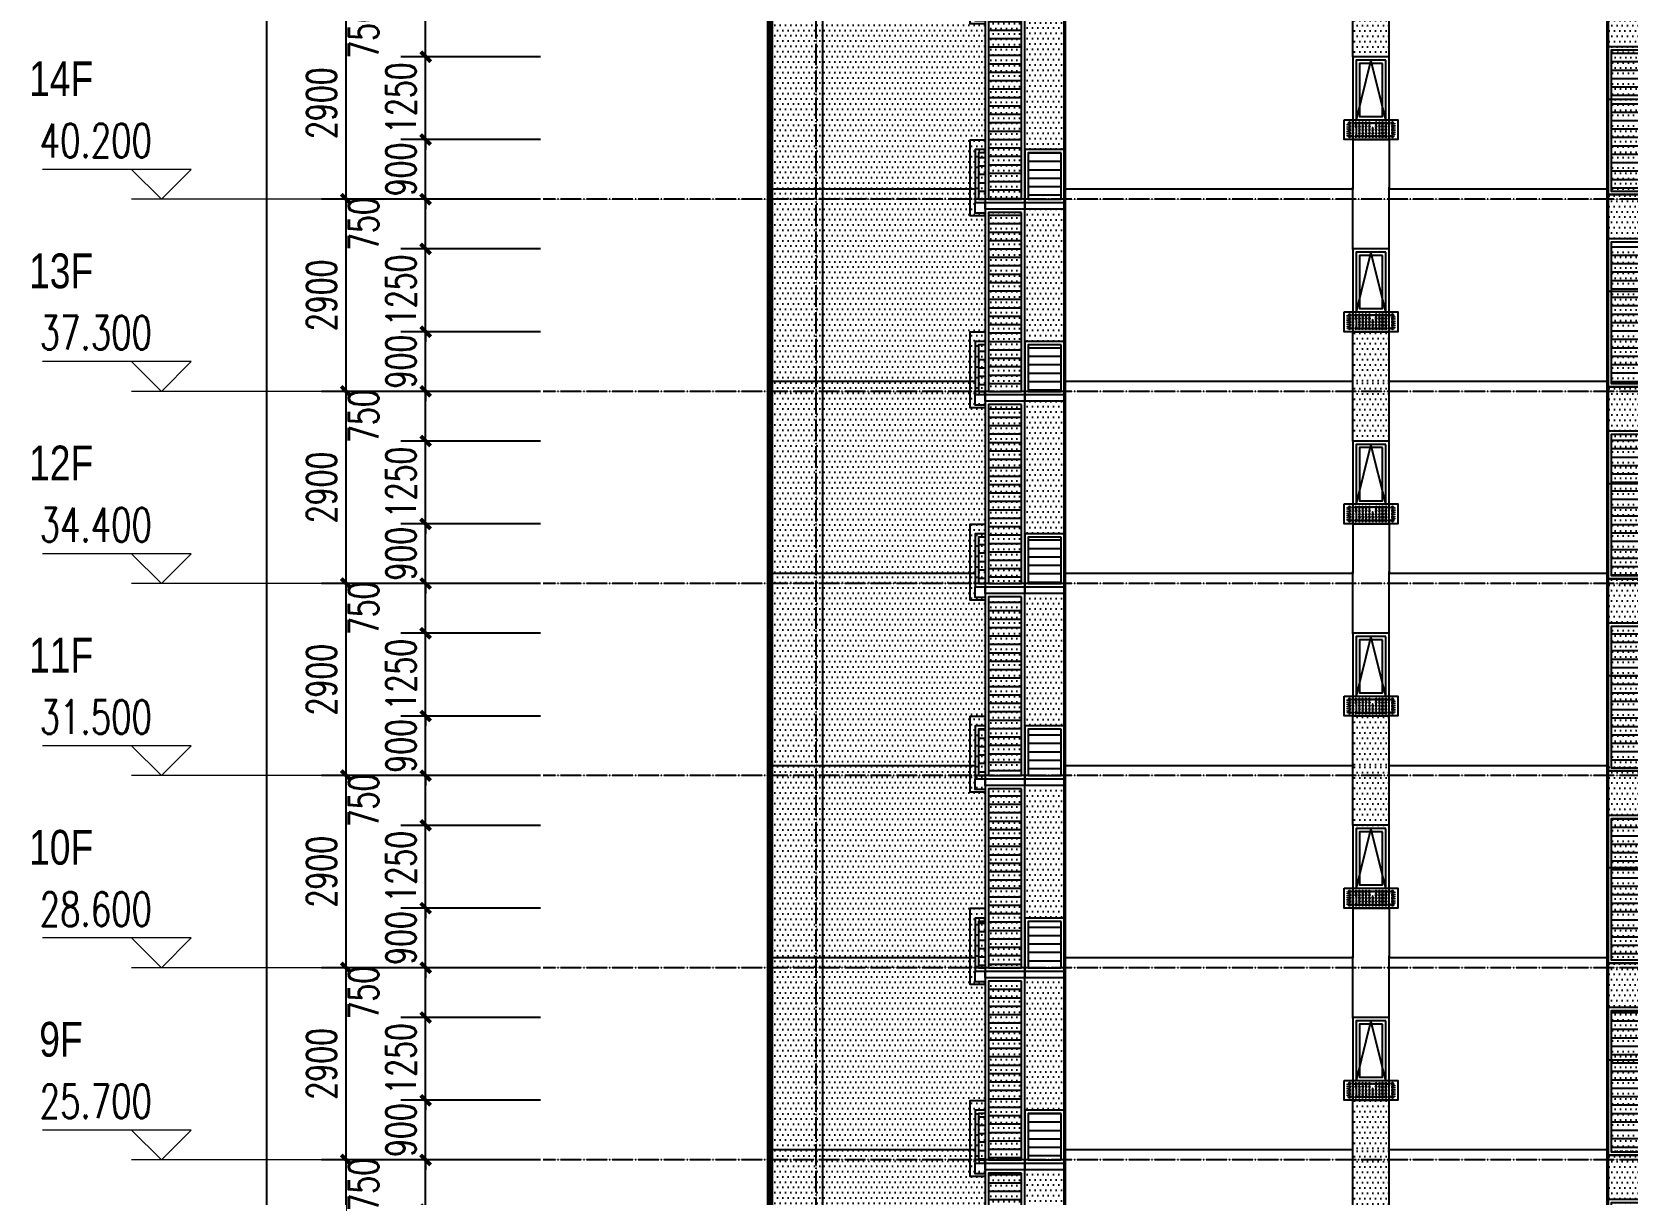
# Model space of a CAD drawing. Header units: millimetres. Extents: x 43 to 235305, y 0 to 139712.
# Drawn here: x 91758 to 115841, y 36375 to 53916 of the extents above; entities that cross this region are included whole.
import ezdxf
from ezdxf.xclip import XClip

# ---------------------------------------------------------------- set-up
doc = ezdxf.new("R2010")
doc.units = ezdxf.units.MM
doc.header["$XCLIPFRAME"] = 2
for name, pattern in [('CONTINOUS', [0]), ('DASH', [0.35, 0.25, -0.1]), ('DOTE', [2.42, 2, -0.2, 0.02, -0.2])]:
    doc.linetypes.add(name, pattern=pattern)
for name, color, linetype in [('A-AXIS', 1, 'DOTE'), ('A-AXIS-DIMS', 3, 'Continuous'), ('A-DRWD-DIMS', 144, 'Continuous'), ('A-ELEV-DRWD', 130, 'Continuous'), ('A-ELEV-LINE', 30, 'Continuous'), ('A-ELEV-LINE1', 33, 'Continuous'), ('A-ELEV-LINE2', 55, 'Continuous'), ('A-ELEV-OPEN', 253, 'Continuous'), ('A-ELEV-OUT2', 6, 'CONTINOUS'), ('A-ELEV-PATT', 55, 'Continuous'), ('A-ELEV-SHUT', 215, 'Continuous'), ('A-HATH1', 251, 'Continuous'), ('A-ROOM-NAME', 255, 'Continuous'), ('A-WALL', 2, 'Continuous'), ('AXIS', 3, 'Continuous'), ('PUB_TEXT', 7, 'Continuous'), ('Sun', 138, 'Continuous')]:
    doc.layers.add(name, color=color, linetype=linetype)
doc.styles.add('_TCH_DIM', font='SIMPLEX', dxfattribs={"bigfont": 'GBCBIG'})
doc.styles.add('_TCH_DIM_T3', font='SIMPLEX', dxfattribs={"width": 0.705882, "bigfont": 'GBCBIG'})
doc.styles.add('ZBHZ', font='zbxw.shx', dxfattribs={"width": 0.7, "bigfont": 'zbhz.shx'})
doc.dimstyles.new('_TCH_ARCH&&150', dxfattribs={"dimtxt": 446.25, "dimasz": 150, "dimexe": 375, "dimexo": 450, "dimgap": 150, "dimtad": 1, "dimdec": 0, "dimzin": 0, "dimdsep": 46, "dimtxsty": '_TCH_DIM_T3', "dimblk": 'ARCHTICK', "dimcen": 0.09, "dimclrt": 7, "dimazin": 2, "dimtfac": 1, "dimtdec": 0, "dimtix": 1, "dimtmove": 2, "dimatfit": 3, "dimfxl": 1, "dimtolj": 1, "dimtzin": 0, "dimarcsym": 0})

# ---------------------------------------------------------------- blocks, each defined once
blk = doc.blocks.new('A$C38F80F9D')
at = {"layer": 'A-ELEV-PATT'}
h = blk.add_hatch(dxfattribs=at)
h.set_pattern_fill('ANSI31', color=256, scale=80, angle=135, style=0)
h.set_pattern_definition([(180, (-95221.56, 77593.16), (-2e-14, -127), [])])
h.paths.add_polyline_path([(-250, 2400), (550, 2400), (550, 270), (-250, 270)])
at = {"layer": 'A-HATH1'}
h = blk.add_hatch(dxfattribs=at)
h.set_pattern_fill('DOTS', color=256, scale=50, style=0)
h.set_pattern_definition([(7e-15, (-250, 350), (39.6875, 79.375), [0, -79.375])])
h.paths.add_polyline_path([(-250, 2400), (550, 2400), (550, 270), (-250, 270)])
at = {"layer": 'A-ELEV-SHUT'}
for points in [[(-300, 2450), (600, 2450), (600, 220), (-300, 220)], [(-250, 2400), (550, 2400), (550, 270), (-250, 270)]]:
    blk.add_lwpolyline(points, close=True, dxfattribs=at)
blk = doc.blocks.new('A$C26D120F1')
blk.add_circle((0, 0), 12.5)
blk = doc.blocks.new('A$C6A1F32F0')
at = {"layer": 'Sun'}
blk.add_lwpolyline([(810, 250), (0, 250), (0, -50), (810, -50)], close=True, dxfattribs=at)
at = {"layer": 'Sun', "color": 8, "linetype": 'DASH', "ltscale": 0.2}
blk.add_lwpolyline([(760, 200), (50, 200), (50, 0), (760, 0)], close=True, dxfattribs=at)
at = {"layer": 'Sun'}
for centre in [(80, 175), (80, 125), (80, 75), (80, 25), (130, 175), (280, 175), (330, 175), (330, 125), (380, 125), (380, 75), (380, 25), (480, 175), (480, 75), (480, 25), (530, 175), (530, 125), (530, 75), (530, 25), (580, 125), (580, 75), (580, 25), (680, 75), (680, 25), (730, 175), (730, 125), (730, 75), (730, 25)]:
    blk.add_circle(centre, 5, dxfattribs=at)
for p in [(80, 200), (80, 150), (80, 100), (80, 50), (80, 0), (130, 200), (130, 0), (180, 200), (180, 150), (180, 100), (180, 50), (180, 0), (230, 200), (230, 150), (230, 100), (230, 50), (230, 0), (280, 200), (280, 150), (280, 100), (280, 50), (280, 0), (330, 200), (330, 150), (330, 100), (330, 50), (330, 0), (380, 100), (380, 50), (380, 0), (430, 200), (430, 150), (430, 100), (430, 50), (430, 0), (480, 200), (480, 150), (480, 100), (480, 50), (480, 0), (530, 200), (530, 150), (530, 100), (530, 50), (530, 0), (580, 200), (580, 150), (580, 100), (580, 50), (580, 0), (630, 200), (630, 150), (630, 0), (680, 200), (680, 150), (680, 100), (680, 50), (680, 0), (730, 200), (730, 150), (730, 100), (730, 50), (730, 0)]:
    blk.add_blockref('A$C26D120F1', p, dxfattribs=at)
blk = doc.blocks.new('A$C1D411380')
at = {"layer": 'A-ELEV-DRWD'}
for points in [[(50, 2100), (500, 2100), (500, 1200), (50, 1200)], [(100, 2050), (450, 2050), (450, 1250), (100, 1250)], [(50, 1150), (500, 1150), (500, 950), (50, 950)]]:
    blk.add_lwpolyline(points, close=True, dxfattribs=at)
at = {"layer": 'A-ELEV-LINE1'}
blk.add_lwpolyline([(550, 1200), (550, 1200), (550, 900), (0, 900), (0, 2150), (550, 2150), (550, 1150)], dxfattribs=at)
at = {"layer": 'A-ELEV-OPEN'}
blk.add_lwpolyline([(50, 1200), (275, 2100), (500, 1200)], dxfattribs=at)
at = {"layer": 'Sun'}
blk.add_blockref('A$C6A1F32F0', (-130, 950), dxfattribs=at)
blk = doc.blocks.new('A$C79B806BD')
at = {"layer": 'A-ELEV-LINE1'}
for p, q in [((50, 670), (950, 670)), ((50, 670), (50, 0)), ((50, 0), (950, 0))]:
    blk.add_line(p, q, dxfattribs=at)
blk = doc.blocks.new('A$C5196594A')
at = {"layer": 'A-ELEV-PATT'}
h = blk.add_hatch(dxfattribs=at)
h.set_pattern_fill('ANSI31', color=256, scale=80, angle=135, style=0)
h.set_pattern_definition([(180, (-94371.55, 79593.16), (-2e-14, -127), [])])
h.paths.add_polyline_path([(50, 2850), (550, 2850), (550, 150), (50, 150)])
at = {"layer": 'A-HATH1'}
h = blk.add_hatch(dxfattribs=at)
h.set_pattern_fill('DOTS', color=256, scale=50, style=0)
h.set_pattern_definition([(0, (50, 150), (39.6875, 79.375), [0, -79.375])])
h.paths.add_polyline_path([(50, 2850), (550, 2850), (550, 150), (50, 150)])
at = {"layer": 'A-ELEV-LINE'}
blk.add_lwpolyline([(0, 0), (600, 0), (600, 100), (0, 100)], close=True, dxfattribs=at)
at = {"layer": 'A-ELEV-SHUT'}
for points in [[(0, 2900), (600, 2900), (600, 100), (0, 100)], [(50, 2850), (550, 2850), (550, 150), (50, 150)]]:
    blk.add_lwpolyline(points, close=True, dxfattribs=at)
blk = doc.blocks.new('A$C25156A68')
at = {"layer": 'A-ELEV-PATT'}
h = blk.add_hatch(dxfattribs=at)
h.set_pattern_fill('ANSI31', color=256, scale=80, angle=135, style=0)
h.set_pattern_definition([(180, (-96021.55, 77543.16), (-2e-14, -127), [])])
h.paths.add_polyline_path([(50, 850), (550, 850), (550, 150), (50, 150)])
at = {"layer": 'A-ELEV-LINE'}
blk.add_lwpolyline([(0, 100), (0, -60), (600, -60), (600, 100)], close=True, dxfattribs=at)
at = {"layer": 'A-ELEV-SHUT'}
for points in [[(0, 900), (600, 900), (600, 100), (0, 100)], [(50, 850), (550, 850), (550, 150), (50, 150)]]:
    blk.add_lwpolyline(points, close=True, dxfattribs=at)
blk = doc.blocks.new('A$C503F3A81')
at = {"layer": 'A-ELEV-PATT'}
h = blk.add_hatch(dxfattribs=at)
h.set_pattern_fill('ANSI31', color=256, scale=80, angle=135, style=0)
h.set_pattern_definition([(180, (-85371.56, 80893.16), (-2e-14, -127), [])])
h.paths.add_polyline_path([(10700, 4200), (11200, 4200), (11200, 3500), (10700, 3500)])
h = blk.add_hatch(dxfattribs=at)
h.set_pattern_fill('ANSI31', color=256, scale=80, angle=135, style=0)
h.set_pattern_definition([(180, (-85371.56, 77993.16), (-2e-14, -127), [])])
h.paths.add_polyline_path([(10700, 1300), (11200, 1300), (11200, 600), (10700, 600)])
at = {"layer": 'A-HATH1'}
h = blk.add_hatch(dxfattribs=at)
h.set_pattern_fill('DOTS', color=256, scale=50, style=0)
h.set_pattern_definition([(7e-15, (-0.0005, 3650), (39.6875, 79.375), [0, -79.375])])
h.paths.add_polyline_path([(1550, 5800), (1550, 6520), (1520, 6520), (1520, 6550), (0, 6550), (0, 6520), (0, 5800), (0, 3650), (1550, 3650)])
h = blk.add_hatch(dxfattribs=at)
h.set_pattern_fill('DOTS', color=256, scale=50, style=0)
h.set_pattern_definition([(7e-15, (1550, 5800), (39.6875, 79.375), [0, -79.375])])
h.paths.add_polyline_path([(2450, 6520), (1550, 6520), (1550, 5800), (2450, 5800)])
h = blk.add_hatch(dxfattribs=at)
h.set_pattern_fill('DOTS', color=256, scale=50, style=0)
h.set_pattern_definition([(7e-15, (11850, 600), (39.6875, 79.375), [0, -79.375])])
h.paths.add_polyline_path([(14300, 6400), (12000, 6400), (12000, 6250), (11850, 6250), (11850, 3450), (12000, 3450), (12000, 3350), (11850, 3350), (11850, 1350), (11850, 600), (12000, 600), (14300, 600)])
h = blk.add_hatch(dxfattribs=at)
h.set_pattern_fill('DOTS', color=256, scale=50, style=0)
h.set_pattern_definition([(7e-15, (14300, 600), (39.6875, 79.375), [0, -79.375])])
h.paths.add_polyline_path([(15100, 6400), (14300, 6400), (14300, 600), (15100, 600)])
h = blk.add_hatch(dxfattribs=at)
h.set_pattern_fill('DOTS', color=256, scale=50, style=0)
h.set_pattern_definition([(7e-15, (10650, 4250), (39.6875, 79.375), [0, -79.375])])
h.paths.add_polyline_path([(11250, 6250), (10650, 6250), (10650, 4250), (11250, 4250)])
h = blk.add_hatch(dxfattribs=at)
h.set_pattern_fill('DOTS', color=256, scale=50, style=0)
h.set_pattern_definition([(7e-15, (5750, 3650), (39.6875, 79.375), [0, -79.375])])
h.paths.add_polyline_path([(6300, 4400), (5750, 4400), (5750, 3650), (6300, 3650)])
h = blk.add_hatch(dxfattribs=at)
h.set_pattern_fill('DOTS', color=256, scale=50, style=0)
h.set_pattern_definition([(7e-15, (-0.0004, 750), (39.6875, 79.375), [0, -79.375])])
h.paths.add_polyline_path([(1550, 2900), (2450, 2900), (2450, 3650), (0, 3650), (0, 3620), (0, 2900), (0, 750), (1550, 750)])
h = blk.add_hatch(dxfattribs=at)
h.set_pattern_fill('DOTS', color=256, scale=50, style=0)
h.set_pattern_definition([(7e-15, (5750, 750), (39.6875, 79.375), [0, -79.375])])
h.paths.add_polyline_path([(6300, 3650), (5750, 3650), (5750, 2750), (6300, 2750)])
h = blk.add_hatch(dxfattribs=at)
h.set_pattern_fill('DOTS', color=256, scale=50, style=0)
h.set_pattern_definition([(7e-15, (10650, 1350), (39.6875, 79.375), [0, -79.375])])
h.paths.add_polyline_path([(11250, 3350), (10650, 3350), (10650, 1350), (11250, 1350)])
at = {"layer": 'A-ELEV-LINE'}
for points in [[(10650, 3450), (10650, 3350), (11250, 3350), (11250, 3450)], [(10650, 550), (10650, 450), (11250, 450), (11250, 550)]]:
    blk.add_lwpolyline(points, close=True, dxfattribs=at)
at = {"layer": 'A-ELEV-LINE1'}
for p, q in [((2450, 600), (2450, 6550)), ((10650, 600), (10650, 6400)), ((11250, 600), (11250, 6400)), ((14300, 600), (14300, 6400)), ((15100, 600), (15100, 6400))]:
    blk.add_line(p, q, dxfattribs=at)
at = {"layer": 'A-ELEV-LINE2'}
for p, q in [((5750, 5650), (5750, 6580)), ((6300, 5640), (6300, 6580)), ((5750, 2750), (5750, 4400)), ((6300, 2750), (6300, 4400)), ((0, 3650), (1550, 3650)), ((2450, 3650), (5750, 3650)), ((6300, 3650), (10650, 3650)), ((12000, 3650), (15100, 3650)), ((5750, 1500), (5750, 750)), ((6300, 1500), (6300, 750)), ((0, 750), (1550, 750)), ((2450, 750), (5750, 750)), ((6300, 750), (10650, 750)), ((12000, 750), (15100, 750))]:
    blk.add_line(p, q, dxfattribs=at)
at = {"layer": 'A-ELEV-SHUT'}
for points in [[(10650, 4250), (11250, 4250), (11250, 3450), (10650, 3450)], [(10700, 4200), (11200, 4200), (11200, 3500), (10700, 3500)], [(10650, 1350), (11250, 1350), (11250, 550), (10650, 550)], [(10700, 1300), (11200, 1300), (11200, 600), (10700, 600)]]:
    blk.add_lwpolyline(points, close=True, dxfattribs=at)
ref = blk.add_blockref('A$C25156A68', (11400, 3350))
XClip(ref).set_block_clipping_path([(449.9996244429, -101.2325719561), (676.9703550064, 1047.1839942954)])
ref = blk.add_blockref('A$C79B806BD', (1500, 2900))
XClip(ref).set_block_clipping_path([(-256.0595435794, -0.0003583494), (950.0015086988, 2111.0845140356)])
blk.add_blockref('A$C1D411380', (5750, 600))
ref = blk.add_blockref('A$C25156A68', (11400, 450))
XClip(ref).set_block_clipping_path([(449.9996244429, -101.2325719561), (676.9703550064, 1047.1839942954)])
ref = blk.add_blockref('A$C79B806BD', (1500, 0))
XClip(ref).set_block_clipping_path([(-256.0595435794, -0.0003583494), (950.0015086988, 2111.0845140356)])
at = {"layer": 'A-ELEV-LINE1'}
for p in [(11250, 3350), (11250, 450)]:
    blk.add_blockref('A$C5196594A', p, dxfattribs=at)
at = {"layer": 'A-ELEV-LINE2'}
blk.add_blockref('A$C1D411380', (5750, 3500), dxfattribs=at)
at = {"layer": 'A-WALL'}
for p in [(1850, 3350), (1850, 450)]:
    blk.add_blockref('A$C38F80F9D', p, dxfattribs=at)
blk = doc.blocks.new('_ArchTick')
at = {"color": 0, "linetype": 'ByBlock', "const_width": 0.4}
blk.add_lwpolyline([(-0.5, -0.5), (0.5, 0.5)], dxfattribs=at)
blk = doc.blocks.new('*D4107')
at = {"layer": 'A-AXIS-DIMS', "color": 0, "lineweight": -2, "transparency": 16777216}
for p, q in [((99026, 36891), (96128, 36891)), ((96503, 33991), (96503, 36891)), ((99026, 33991), (96128, 33991))]:
    blk.add_line(p, q, dxfattribs=at)
at = {"layer": 'Defpoints', "color": 0, "transparency": 16777216}
for p in [(96503, 36891), (99476, 36891), (99476, 33991)]:
    blk.add_point(p, dxfattribs=at)
at = {"layer": 'A-AXIS-DIMS', "color": 0, "lineweight": -2, "transparency": 16777216, "xscale": 150, "yscale": 150, "zscale": 150}
for p, rotation in [((96503, 36891), 90), ((96503, 33991), 270)]:
    blk.add_blockref('_ArchTick', p, dxfattribs=dict(at, rotation=rotation))
at = {"layer": 'A-AXIS-DIMS', "color": 7, "transparency": 16777216, "insert": (96130, 35441), "char_height": 446.2, "attachment_point": 5, "rotation": 90, "style": '_TCH_DIM_T3'}
blk.add_mtext('\\A1;2900', dxfattribs=at)
blk = doc.blocks.new('*D4108')
at = {"layer": 'A-AXIS-DIMS', "color": 0, "lineweight": -2, "transparency": 16777216}
for p, q in [((99026, 39791), (96128, 39791)), ((96503, 36891), (96503, 39791)), ((99026, 36891), (96128, 36891))]:
    blk.add_line(p, q, dxfattribs=at)
at = {"layer": 'Defpoints', "color": 0, "transparency": 16777216}
for p in [(96503, 39791), (99476, 39791), (99476, 36891)]:
    blk.add_point(p, dxfattribs=at)
at = {"layer": 'A-AXIS-DIMS', "color": 0, "lineweight": -2, "transparency": 16777216, "xscale": 150, "yscale": 150, "zscale": 150}
for p, rotation in [((96503, 39791), 90), ((96503, 36891), 270)]:
    blk.add_blockref('_ArchTick', p, dxfattribs=dict(at, rotation=rotation))
at = {"layer": 'A-AXIS-DIMS', "color": 7, "transparency": 16777216, "insert": (96130, 38341), "char_height": 446.2, "attachment_point": 5, "rotation": 90, "style": '_TCH_DIM_T3'}
blk.add_mtext('\\A1;2900', dxfattribs=at)
blk = doc.blocks.new('*D4109')
at = {"layer": 'A-AXIS-DIMS', "color": 0, "lineweight": -2, "transparency": 16777216}
for p, q in [((99026, 42691), (96128, 42691)), ((96503, 39791), (96503, 42691)), ((99026, 39791), (96128, 39791))]:
    blk.add_line(p, q, dxfattribs=at)
at = {"layer": 'Defpoints', "color": 0, "transparency": 16777216}
for p in [(96503, 42691), (99476, 42691), (99476, 39791)]:
    blk.add_point(p, dxfattribs=at)
at = {"layer": 'A-AXIS-DIMS', "color": 0, "lineweight": -2, "transparency": 16777216, "xscale": 150, "yscale": 150, "zscale": 150}
for p, rotation in [((96503, 42691), 90), ((96503, 39791), 270)]:
    blk.add_blockref('_ArchTick', p, dxfattribs=dict(at, rotation=rotation))
at = {"layer": 'A-AXIS-DIMS', "color": 7, "transparency": 16777216, "insert": (96130, 41241), "char_height": 446.2, "attachment_point": 5, "rotation": 90, "style": '_TCH_DIM_T3'}
blk.add_mtext('\\A1;2900', dxfattribs=at)
blk = doc.blocks.new('*D4110')
at = {"layer": 'A-AXIS-DIMS', "color": 0, "lineweight": -2, "transparency": 16777216}
for p, q in [((99026, 45591), (96128, 45591)), ((96503, 42691), (96503, 45591)), ((99026, 42691), (96128, 42691))]:
    blk.add_line(p, q, dxfattribs=at)
at = {"layer": 'Defpoints', "color": 0, "transparency": 16777216}
for p in [(96503, 45591), (99476, 45591), (99476, 42691)]:
    blk.add_point(p, dxfattribs=at)
at = {"layer": 'A-AXIS-DIMS', "color": 0, "lineweight": -2, "transparency": 16777216, "xscale": 150, "yscale": 150, "zscale": 150}
for p, rotation in [((96503, 45591), 90), ((96503, 42691), 270)]:
    blk.add_blockref('_ArchTick', p, dxfattribs=dict(at, rotation=rotation))
at = {"layer": 'A-AXIS-DIMS', "color": 7, "transparency": 16777216, "insert": (96130, 44141), "char_height": 446.2, "attachment_point": 5, "rotation": 90, "style": '_TCH_DIM_T3'}
blk.add_mtext('\\A1;2900', dxfattribs=at)
blk = doc.blocks.new('*D4111')
at = {"layer": 'A-AXIS-DIMS', "color": 0, "lineweight": -2, "transparency": 16777216}
for p, q in [((99026, 48491), (96128, 48491)), ((96503, 45591), (96503, 48491)), ((99026, 45591), (96128, 45591))]:
    blk.add_line(p, q, dxfattribs=at)
at = {"layer": 'Defpoints', "color": 0, "transparency": 16777216}
for p in [(96503, 48491), (99476, 48491), (99476, 45591)]:
    blk.add_point(p, dxfattribs=at)
at = {"layer": 'A-AXIS-DIMS', "color": 0, "lineweight": -2, "transparency": 16777216, "xscale": 150, "yscale": 150, "zscale": 150}
for p, rotation in [((96503, 48491), 90), ((96503, 45591), 270)]:
    blk.add_blockref('_ArchTick', p, dxfattribs=dict(at, rotation=rotation))
at = {"layer": 'A-AXIS-DIMS', "color": 7, "transparency": 16777216, "insert": (96130, 47041), "char_height": 446.2, "attachment_point": 5, "rotation": 90, "style": '_TCH_DIM_T3'}
blk.add_mtext('\\A1;2900', dxfattribs=at)
blk = doc.blocks.new('*D4112')
at = {"layer": 'A-AXIS-DIMS', "color": 0, "lineweight": -2, "transparency": 16777216}
for p, q in [((99026, 51391), (96128, 51391)), ((96503, 48491), (96503, 51391)), ((99026, 48491), (96128, 48491))]:
    blk.add_line(p, q, dxfattribs=at)
at = {"layer": 'Defpoints', "color": 0, "transparency": 16777216}
for p in [(96503, 51391), (99476, 51391), (99476, 48491)]:
    blk.add_point(p, dxfattribs=at)
at = {"layer": 'A-AXIS-DIMS', "color": 0, "lineweight": -2, "transparency": 16777216, "xscale": 150, "yscale": 150, "zscale": 150}
for p, rotation in [((96503, 51391), 90), ((96503, 48491), 270)]:
    blk.add_blockref('_ArchTick', p, dxfattribs=dict(at, rotation=rotation))
at = {"layer": 'A-AXIS-DIMS', "color": 7, "transparency": 16777216, "insert": (96130, 49941), "char_height": 446.2, "attachment_point": 5, "rotation": 90, "style": '_TCH_DIM_T3'}
blk.add_mtext('\\A1;2900', dxfattribs=at)
blk = doc.blocks.new('*D4113')
at = {"layer": 'A-AXIS-DIMS', "color": 0, "lineweight": -2, "transparency": 16777216}
for p, q in [((99026, 54291), (96128, 54291)), ((96503, 51391), (96503, 54291)), ((99026, 51391), (96128, 51391))]:
    blk.add_line(p, q, dxfattribs=at)
at = {"layer": 'Defpoints', "color": 0, "transparency": 16777216}
for p in [(96503, 54291), (99476, 54291), (99476, 51391)]:
    blk.add_point(p, dxfattribs=at)
at = {"layer": 'A-AXIS-DIMS', "color": 0, "lineweight": -2, "transparency": 16777216, "xscale": 150, "yscale": 150, "zscale": 150}
for p, rotation in [((96503, 54291), 90), ((96503, 51391), 270)]:
    blk.add_blockref('_ArchTick', p, dxfattribs=dict(at, rotation=rotation))
at = {"layer": 'A-AXIS-DIMS', "color": 7, "transparency": 16777216, "insert": (96130, 52841), "char_height": 446.2, "attachment_point": 5, "rotation": 90, "style": '_TCH_DIM_T3'}
blk.add_mtext('\\A1;2900', dxfattribs=at)
blk = doc.blocks.new('*D3914')
at = {"layer": 'A-AXIS-DIMS', "color": 0, "lineweight": -2, "transparency": 16777216}
for p, q in [((97826, 112291), (94928, 112291)), ((95303, 11041), (95303, 112291)), ((97826, 11041), (94928, 11041))]:
    blk.add_line(p, q, dxfattribs=at)
at = {"layer": 'Defpoints', "color": 0, "transparency": 16777216}
for p in [(95303, 112291), (98276, 112291), (98276, 11041)]:
    blk.add_point(p, dxfattribs=at)
at = {"layer": 'A-AXIS-DIMS', "color": 0, "lineweight": -2, "transparency": 16777216, "xscale": 150, "yscale": 150, "zscale": 150}
for p, rotation in [((95303, 112291), 90), ((95303, 11041), 270)]:
    blk.add_blockref('_ArchTick', p, dxfattribs=dict(at, rotation=rotation))
at = {"layer": 'A-AXIS-DIMS', "color": 7, "transparency": 16777216, "insert": (94930, 61666), "char_height": 446.2, "attachment_point": 5, "rotation": 90, "style": '_TCH_DIM_T3'}
blk.add_mtext('\\A1;101250', dxfattribs=at)
blk = doc.blocks.new('*D3742')
at = {"layer": 'A-DRWD-DIMS', "color": 0, "lineweight": -2, "transparency": 16777216}
for p, q in [((99439, 36891), (97328, 36891)), ((97703, 36141), (97703, 36891)), ((99439, 36141), (97328, 36141))]:
    blk.add_line(p, q, dxfattribs=at)
at = {"layer": 'Defpoints', "color": 0, "transparency": 16777216}
for p in [(97703, 36891), (99889, 36891), (99889, 36141)]:
    blk.add_point(p, dxfattribs=at)
at = {"layer": 'A-DRWD-DIMS', "color": 0, "lineweight": -2, "transparency": 16777216, "xscale": 150, "yscale": 150, "zscale": 150}
for p, rotation in [((97703, 36891), 90), ((97703, 36141), 270)]:
    blk.add_blockref('_ArchTick', p, dxfattribs=dict(at, rotation=rotation))
at = {"layer": 'A-DRWD-DIMS', "color": 7, "transparency": 16777216, "insert": (96766, 36516), "char_height": 446.2, "attachment_point": 5, "rotation": 90, "style": '_TCH_DIM_T3'}
blk.add_mtext('\\A1;750', dxfattribs=at)
blk = doc.blocks.new('*D3743')
at = {"layer": 'A-DRWD-DIMS', "color": 0, "lineweight": -2, "transparency": 16777216}
for p, q in [((97703, 37791), (97703, 37941)), ((99439, 37791), (97328, 37791)), ((97703, 36891), (97703, 37791)), ((99439, 36891), (97328, 36891)), ((97703, 36891), (97703, 36741))]:
    blk.add_line(p, q, dxfattribs=at)
at = {"layer": 'Defpoints', "color": 0, "transparency": 16777216}
for p in [(97703, 37791), (99889, 37791), (99889, 36891)]:
    blk.add_point(p, dxfattribs=at)
at = {"layer": 'A-DRWD-DIMS', "color": 0, "lineweight": -2, "transparency": 16777216, "xscale": 150, "yscale": 150, "zscale": 150}
for p, rotation in [((97703, 37791), 270), ((97703, 36891), 90)]:
    blk.add_blockref('_ArchTick', p, dxfattribs=dict(at, rotation=rotation))
at = {"layer": 'A-DRWD-DIMS', "color": 7, "transparency": 16777216, "insert": (97330, 37341), "char_height": 446.2, "attachment_point": 5, "rotation": 90, "style": '_TCH_DIM_T3'}
blk.add_mtext('\\A1;900', dxfattribs=at)
blk = doc.blocks.new('*D3744')
at = {"layer": 'A-DRWD-DIMS', "color": 0, "lineweight": -2, "transparency": 16777216}
for p, q in [((99439, 39041), (97328, 39041)), ((97703, 39041), (97703, 39191)), ((97703, 37791), (97703, 39041)), ((99439, 37791), (97328, 37791)), ((97703, 37791), (97703, 37641))]:
    blk.add_line(p, q, dxfattribs=at)
at = {"layer": 'Defpoints', "color": 0, "transparency": 16777216}
for p in [(97703, 39041), (99889, 39041), (99889, 37791)]:
    blk.add_point(p, dxfattribs=at)
at = {"layer": 'A-DRWD-DIMS', "color": 0, "lineweight": -2, "transparency": 16777216, "xscale": 150, "yscale": 150, "zscale": 150}
for p, rotation in [((97703, 39041), 270), ((97703, 37791), 90)]:
    blk.add_blockref('_ArchTick', p, dxfattribs=dict(at, rotation=rotation))
at = {"layer": 'A-DRWD-DIMS', "color": 7, "transparency": 16777216, "insert": (97330, 38416), "char_height": 446.2, "attachment_point": 5, "rotation": 90, "style": '_TCH_DIM_T3'}
blk.add_mtext('\\A1;1250', dxfattribs=at)
blk = doc.blocks.new('*D3745')
at = {"layer": 'A-DRWD-DIMS', "color": 0, "lineweight": -2, "transparency": 16777216}
for p, q in [((99439, 39791), (97328, 39791)), ((97703, 39041), (97703, 39791)), ((99439, 39041), (97328, 39041))]:
    blk.add_line(p, q, dxfattribs=at)
at = {"layer": 'Defpoints', "color": 0, "transparency": 16777216}
for p in [(97703, 39791), (99889, 39791), (99889, 39041)]:
    blk.add_point(p, dxfattribs=at)
at = {"layer": 'A-DRWD-DIMS', "color": 0, "lineweight": -2, "transparency": 16777216, "xscale": 150, "yscale": 150, "zscale": 150}
for p, rotation in [((97703, 39791), 90), ((97703, 39041), 270)]:
    blk.add_blockref('_ArchTick', p, dxfattribs=dict(at, rotation=rotation))
at = {"layer": 'A-DRWD-DIMS', "color": 7, "transparency": 16777216, "insert": (96766, 39416), "char_height": 446.2, "attachment_point": 5, "rotation": 90, "style": '_TCH_DIM_T3'}
blk.add_mtext('\\A1;750', dxfattribs=at)
blk = doc.blocks.new('*D3746')
at = {"layer": 'A-DRWD-DIMS', "color": 0, "lineweight": -2, "transparency": 16777216}
for p, q in [((97703, 40691), (97703, 40841)), ((99439, 40691), (97328, 40691)), ((97703, 39791), (97703, 40691)), ((99439, 39791), (97328, 39791)), ((97703, 39791), (97703, 39641))]:
    blk.add_line(p, q, dxfattribs=at)
at = {"layer": 'Defpoints', "color": 0, "transparency": 16777216}
for p in [(97703, 40691), (99889, 40691), (99889, 39791)]:
    blk.add_point(p, dxfattribs=at)
at = {"layer": 'A-DRWD-DIMS', "color": 0, "lineweight": -2, "transparency": 16777216, "xscale": 150, "yscale": 150, "zscale": 150}
for p, rotation in [((97703, 40691), 270), ((97703, 39791), 90)]:
    blk.add_blockref('_ArchTick', p, dxfattribs=dict(at, rotation=rotation))
at = {"layer": 'A-DRWD-DIMS', "color": 7, "transparency": 16777216, "insert": (97330, 40241), "char_height": 446.2, "attachment_point": 5, "rotation": 90, "style": '_TCH_DIM_T3'}
blk.add_mtext('\\A1;900', dxfattribs=at)
blk = doc.blocks.new('*D3747')
at = {"layer": 'A-DRWD-DIMS', "color": 0, "lineweight": -2, "transparency": 16777216}
for p, q in [((99439, 41941), (97328, 41941)), ((97703, 41941), (97703, 42091)), ((97703, 40691), (97703, 41941)), ((99439, 40691), (97328, 40691)), ((97703, 40691), (97703, 40541))]:
    blk.add_line(p, q, dxfattribs=at)
at = {"layer": 'Defpoints', "color": 0, "transparency": 16777216}
for p in [(97703, 41941), (99889, 41941), (99889, 40691)]:
    blk.add_point(p, dxfattribs=at)
at = {"layer": 'A-DRWD-DIMS', "color": 0, "lineweight": -2, "transparency": 16777216, "xscale": 150, "yscale": 150, "zscale": 150}
for p, rotation in [((97703, 41941), 270), ((97703, 40691), 90)]:
    blk.add_blockref('_ArchTick', p, dxfattribs=dict(at, rotation=rotation))
at = {"layer": 'A-DRWD-DIMS', "color": 7, "transparency": 16777216, "insert": (97330, 41316), "char_height": 446.2, "attachment_point": 5, "rotation": 90, "style": '_TCH_DIM_T3'}
blk.add_mtext('\\A1;1250', dxfattribs=at)
blk = doc.blocks.new('*D3748')
at = {"layer": 'A-DRWD-DIMS', "color": 0, "lineweight": -2, "transparency": 16777216}
for p, q in [((99439, 42691), (97328, 42691)), ((97703, 41941), (97703, 42691)), ((99439, 41941), (97328, 41941))]:
    blk.add_line(p, q, dxfattribs=at)
at = {"layer": 'Defpoints', "color": 0, "transparency": 16777216}
for p in [(97703, 42691), (99889, 42691), (99889, 41941)]:
    blk.add_point(p, dxfattribs=at)
at = {"layer": 'A-DRWD-DIMS', "color": 0, "lineweight": -2, "transparency": 16777216, "xscale": 150, "yscale": 150, "zscale": 150}
for p, rotation in [((97703, 42691), 90), ((97703, 41941), 270)]:
    blk.add_blockref('_ArchTick', p, dxfattribs=dict(at, rotation=rotation))
at = {"layer": 'A-DRWD-DIMS', "color": 7, "transparency": 16777216, "insert": (96766, 42316), "char_height": 446.2, "attachment_point": 5, "rotation": 90, "style": '_TCH_DIM_T3'}
blk.add_mtext('\\A1;750', dxfattribs=at)
blk = doc.blocks.new('*D3749')
at = {"layer": 'A-DRWD-DIMS', "color": 0, "lineweight": -2, "transparency": 16777216}
for p, q in [((99439, 43591), (97328, 43591)), ((97703, 43591), (97703, 43741)), ((97703, 42691), (97703, 43591)), ((99439, 42691), (97328, 42691)), ((97703, 42691), (97703, 42541))]:
    blk.add_line(p, q, dxfattribs=at)
at = {"layer": 'Defpoints', "color": 0, "transparency": 16777216}
for p in [(97703, 43591), (99889, 43591), (99889, 42691)]:
    blk.add_point(p, dxfattribs=at)
at = {"layer": 'A-DRWD-DIMS', "color": 0, "lineweight": -2, "transparency": 16777216, "xscale": 150, "yscale": 150, "zscale": 150}
for p, rotation in [((97703, 43591), 270), ((97703, 42691), 90)]:
    blk.add_blockref('_ArchTick', p, dxfattribs=dict(at, rotation=rotation))
at = {"layer": 'A-DRWD-DIMS', "color": 7, "transparency": 16777216, "insert": (97330, 43141), "char_height": 446.2, "attachment_point": 5, "rotation": 90, "style": '_TCH_DIM_T3'}
blk.add_mtext('\\A1;900', dxfattribs=at)
blk = doc.blocks.new('*D3750')
at = {"layer": 'A-DRWD-DIMS', "color": 0, "lineweight": -2, "transparency": 16777216}
for p, q in [((99439, 44841), (97328, 44841)), ((97703, 44841), (97703, 44991)), ((97703, 43591), (97703, 44841)), ((99439, 43591), (97328, 43591)), ((97703, 43591), (97703, 43441))]:
    blk.add_line(p, q, dxfattribs=at)
at = {"layer": 'Defpoints', "color": 0, "transparency": 16777216}
for p in [(97703, 44841), (99889, 44841), (99889, 43591)]:
    blk.add_point(p, dxfattribs=at)
at = {"layer": 'A-DRWD-DIMS', "color": 0, "lineweight": -2, "transparency": 16777216, "xscale": 150, "yscale": 150, "zscale": 150}
for p, rotation in [((97703, 44841), 270), ((97703, 43591), 90)]:
    blk.add_blockref('_ArchTick', p, dxfattribs=dict(at, rotation=rotation))
at = {"layer": 'A-DRWD-DIMS', "color": 7, "transparency": 16777216, "insert": (97330, 44216), "char_height": 446.2, "attachment_point": 5, "rotation": 90, "style": '_TCH_DIM_T3'}
blk.add_mtext('\\A1;1250', dxfattribs=at)
blk = doc.blocks.new('*D3751')
at = {"layer": 'A-DRWD-DIMS', "color": 0, "lineweight": -2, "transparency": 16777216}
for p, q in [((99439, 45591), (97328, 45591)), ((97703, 44841), (97703, 45591)), ((99439, 44841), (97328, 44841))]:
    blk.add_line(p, q, dxfattribs=at)
at = {"layer": 'Defpoints', "color": 0, "transparency": 16777216}
for p in [(97703, 45591), (99889, 45591), (99889, 44841)]:
    blk.add_point(p, dxfattribs=at)
at = {"layer": 'A-DRWD-DIMS', "color": 0, "lineweight": -2, "transparency": 16777216, "xscale": 150, "yscale": 150, "zscale": 150}
for p, rotation in [((97703, 45591), 90), ((97703, 44841), 270)]:
    blk.add_blockref('_ArchTick', p, dxfattribs=dict(at, rotation=rotation))
at = {"layer": 'A-DRWD-DIMS', "color": 7, "transparency": 16777216, "insert": (96766, 45216), "char_height": 446.2, "attachment_point": 5, "rotation": 90, "style": '_TCH_DIM_T3'}
blk.add_mtext('\\A1;750', dxfattribs=at)
blk = doc.blocks.new('*D3752')
at = {"layer": 'A-DRWD-DIMS', "color": 0, "lineweight": -2, "transparency": 16777216}
for p, q in [((99439, 46491), (97328, 46491)), ((97703, 46491), (97703, 46641)), ((97703, 45591), (97703, 46491)), ((99439, 45591), (97328, 45591)), ((97703, 45591), (97703, 45441))]:
    blk.add_line(p, q, dxfattribs=at)
at = {"layer": 'Defpoints', "color": 0, "transparency": 16777216}
for p in [(97703, 46491), (99889, 46491), (99889, 45591)]:
    blk.add_point(p, dxfattribs=at)
at = {"layer": 'A-DRWD-DIMS', "color": 0, "lineweight": -2, "transparency": 16777216, "xscale": 150, "yscale": 150, "zscale": 150}
for p, rotation in [((97703, 46491), 270), ((97703, 45591), 90)]:
    blk.add_blockref('_ArchTick', p, dxfattribs=dict(at, rotation=rotation))
at = {"layer": 'A-DRWD-DIMS', "color": 7, "transparency": 16777216, "insert": (97330, 46041), "char_height": 446.2, "attachment_point": 5, "rotation": 90, "style": '_TCH_DIM_T3'}
blk.add_mtext('\\A1;900', dxfattribs=at)
blk = doc.blocks.new('*D3753')
at = {"layer": 'A-DRWD-DIMS', "color": 0, "lineweight": -2, "transparency": 16777216}
for p, q in [((99439, 47741), (97328, 47741)), ((97703, 47741), (97703, 47891)), ((97703, 46491), (97703, 47741)), ((99439, 46491), (97328, 46491)), ((97703, 46491), (97703, 46341))]:
    blk.add_line(p, q, dxfattribs=at)
at = {"layer": 'Defpoints', "color": 0, "transparency": 16777216}
for p in [(97703, 47741), (99889, 47741), (99889, 46491)]:
    blk.add_point(p, dxfattribs=at)
at = {"layer": 'A-DRWD-DIMS', "color": 0, "lineweight": -2, "transparency": 16777216, "xscale": 150, "yscale": 150, "zscale": 150}
for p, rotation in [((97703, 47741), 270), ((97703, 46491), 90)]:
    blk.add_blockref('_ArchTick', p, dxfattribs=dict(at, rotation=rotation))
at = {"layer": 'A-DRWD-DIMS', "color": 7, "transparency": 16777216, "insert": (97330, 47116), "char_height": 446.2, "attachment_point": 5, "rotation": 90, "style": '_TCH_DIM_T3'}
blk.add_mtext('\\A1;1250', dxfattribs=at)
blk = doc.blocks.new('*D3754')
at = {"layer": 'A-DRWD-DIMS', "color": 0, "lineweight": -2, "transparency": 16777216}
for p, q in [((99439, 48491), (97328, 48491)), ((97703, 47741), (97703, 48491)), ((99439, 47741), (97328, 47741))]:
    blk.add_line(p, q, dxfattribs=at)
at = {"layer": 'Defpoints', "color": 0, "transparency": 16777216}
for p in [(97703, 48491), (99889, 48491), (99889, 47741)]:
    blk.add_point(p, dxfattribs=at)
at = {"layer": 'A-DRWD-DIMS', "color": 0, "lineweight": -2, "transparency": 16777216, "xscale": 150, "yscale": 150, "zscale": 150}
for p, rotation in [((97703, 48491), 90), ((97703, 47741), 270)]:
    blk.add_blockref('_ArchTick', p, dxfattribs=dict(at, rotation=rotation))
at = {"layer": 'A-DRWD-DIMS', "color": 7, "transparency": 16777216, "insert": (96766, 48116), "char_height": 446.2, "attachment_point": 5, "rotation": 90, "style": '_TCH_DIM_T3'}
blk.add_mtext('\\A1;750', dxfattribs=at)
blk = doc.blocks.new('*D3755')
at = {"layer": 'A-DRWD-DIMS', "color": 0, "lineweight": -2, "transparency": 16777216}
for p, q in [((99439, 49391), (97328, 49391)), ((97703, 49391), (97703, 49541)), ((97703, 48491), (97703, 49391)), ((99439, 48491), (97328, 48491)), ((97703, 48491), (97703, 48341))]:
    blk.add_line(p, q, dxfattribs=at)
at = {"layer": 'Defpoints', "color": 0, "transparency": 16777216}
for p in [(97703, 49391), (99889, 49391), (99889, 48491)]:
    blk.add_point(p, dxfattribs=at)
at = {"layer": 'A-DRWD-DIMS', "color": 0, "lineweight": -2, "transparency": 16777216, "xscale": 150, "yscale": 150, "zscale": 150}
for p, rotation in [((97703, 49391), 270), ((97703, 48491), 90)]:
    blk.add_blockref('_ArchTick', p, dxfattribs=dict(at, rotation=rotation))
at = {"layer": 'A-DRWD-DIMS', "color": 7, "transparency": 16777216, "insert": (97330, 48941), "char_height": 446.2, "attachment_point": 5, "rotation": 90, "style": '_TCH_DIM_T3'}
blk.add_mtext('\\A1;900', dxfattribs=at)
blk = doc.blocks.new('*D3756')
at = {"layer": 'A-DRWD-DIMS', "color": 0, "lineweight": -2, "transparency": 16777216}
for p, q in [((99439, 50641), (97328, 50641)), ((97703, 50641), (97703, 50791)), ((97703, 49391), (97703, 50641)), ((99439, 49391), (97328, 49391)), ((97703, 49391), (97703, 49241))]:
    blk.add_line(p, q, dxfattribs=at)
at = {"layer": 'Defpoints', "color": 0, "transparency": 16777216}
for p in [(97703, 50641), (99889, 50641), (99889, 49391)]:
    blk.add_point(p, dxfattribs=at)
at = {"layer": 'A-DRWD-DIMS', "color": 0, "lineweight": -2, "transparency": 16777216, "xscale": 150, "yscale": 150, "zscale": 150}
for p, rotation in [((97703, 50641), 270), ((97703, 49391), 90)]:
    blk.add_blockref('_ArchTick', p, dxfattribs=dict(at, rotation=rotation))
at = {"layer": 'A-DRWD-DIMS', "color": 7, "transparency": 16777216, "insert": (97330, 50016), "char_height": 446.2, "attachment_point": 5, "rotation": 90, "style": '_TCH_DIM_T3'}
blk.add_mtext('\\A1;1250', dxfattribs=at)
blk = doc.blocks.new('*D3757')
at = {"layer": 'A-DRWD-DIMS', "color": 0, "lineweight": -2, "transparency": 16777216}
for p, q in [((99439, 51391), (97328, 51391)), ((97703, 50641), (97703, 51391)), ((99439, 50641), (97328, 50641))]:
    blk.add_line(p, q, dxfattribs=at)
at = {"layer": 'Defpoints', "color": 0, "transparency": 16777216}
for p in [(97703, 51391), (99889, 51391), (99889, 50641)]:
    blk.add_point(p, dxfattribs=at)
at = {"layer": 'A-DRWD-DIMS', "color": 0, "lineweight": -2, "transparency": 16777216, "xscale": 150, "yscale": 150, "zscale": 150}
for p, rotation in [((97703, 51391), 90), ((97703, 50641), 270)]:
    blk.add_blockref('_ArchTick', p, dxfattribs=dict(at, rotation=rotation))
at = {"layer": 'A-DRWD-DIMS', "color": 7, "transparency": 16777216, "insert": (96766, 51016), "char_height": 446.2, "attachment_point": 5, "rotation": 90, "style": '_TCH_DIM_T3'}
blk.add_mtext('\\A1;750', dxfattribs=at)
blk = doc.blocks.new('*D3758')
at = {"layer": 'A-DRWD-DIMS', "color": 0, "lineweight": -2, "transparency": 16777216}
for p, q in [((99439, 52291), (97328, 52291)), ((97703, 52291), (97703, 52441)), ((97703, 51391), (97703, 52291)), ((99439, 51391), (97328, 51391)), ((97703, 51391), (97703, 51241))]:
    blk.add_line(p, q, dxfattribs=at)
at = {"layer": 'Defpoints', "color": 0, "transparency": 16777216}
for p in [(97703, 52291), (99889, 52291), (99889, 51391)]:
    blk.add_point(p, dxfattribs=at)
at = {"layer": 'A-DRWD-DIMS', "color": 0, "lineweight": -2, "transparency": 16777216, "xscale": 150, "yscale": 150, "zscale": 150}
for p, rotation in [((97703, 52291), 270), ((97703, 51391), 90)]:
    blk.add_blockref('_ArchTick', p, dxfattribs=dict(at, rotation=rotation))
at = {"layer": 'A-DRWD-DIMS', "color": 7, "transparency": 16777216, "insert": (97330, 51841), "char_height": 446.2, "attachment_point": 5, "rotation": 90, "style": '_TCH_DIM_T3'}
blk.add_mtext('\\A1;900', dxfattribs=at)
blk = doc.blocks.new('*D3759')
at = {"layer": 'A-DRWD-DIMS', "color": 0, "lineweight": -2, "transparency": 16777216}
for p, q in [((99439, 53541), (97328, 53541)), ((97703, 53541), (97703, 53691)), ((97703, 52291), (97703, 53541)), ((99439, 52291), (97328, 52291)), ((97703, 52291), (97703, 52141))]:
    blk.add_line(p, q, dxfattribs=at)
at = {"layer": 'Defpoints', "color": 0, "transparency": 16777216}
for p in [(97703, 53541), (99889, 53541), (99889, 52291)]:
    blk.add_point(p, dxfattribs=at)
at = {"layer": 'A-DRWD-DIMS', "color": 0, "lineweight": -2, "transparency": 16777216, "xscale": 150, "yscale": 150, "zscale": 150}
for p, rotation in [((97703, 53541), 270), ((97703, 52291), 90)]:
    blk.add_blockref('_ArchTick', p, dxfattribs=dict(at, rotation=rotation))
at = {"layer": 'A-DRWD-DIMS', "color": 7, "transparency": 16777216, "insert": (97330, 52916), "char_height": 446.2, "attachment_point": 5, "rotation": 90, "style": '_TCH_DIM_T3'}
blk.add_mtext('\\A1;1250', dxfattribs=at)
blk = doc.blocks.new('*D3760')
at = {"layer": 'A-DRWD-DIMS', "color": 0, "lineweight": -2, "transparency": 16777216}
for p, q in [((99439, 54291), (97328, 54291)), ((97703, 53541), (97703, 54291)), ((99439, 53541), (97328, 53541))]:
    blk.add_line(p, q, dxfattribs=at)
at = {"layer": 'Defpoints', "color": 0, "transparency": 16777216}
for p in [(97703, 54291), (99889, 54291), (99889, 53541)]:
    blk.add_point(p, dxfattribs=at)
at = {"layer": 'A-DRWD-DIMS', "color": 0, "lineweight": -2, "transparency": 16777216, "xscale": 150, "yscale": 150, "zscale": 150}
for p, rotation in [((97703, 54291), 90), ((97703, 53541), 270)]:
    blk.add_blockref('_ArchTick', p, dxfattribs=dict(at, rotation=rotation))
at = {"layer": 'A-DRWD-DIMS', "color": 7, "transparency": 16777216, "insert": (96766, 53916), "char_height": 446.2, "attachment_point": 5, "rotation": 90, "style": '_TCH_DIM_T3'}
blk.add_mtext('\\A1;750', dxfattribs=at)

msp = doc.modelspace()

# ---------------------------------------------------------------- linework, layer by layer
at = {"layer": 'A-AXIS'}
for p, q in [((103599.3, 10341.9), (103599.3, 136465.4)), ((134593.1, 51391.3), (99475.8, 51391.3)), ((134593.1, 48491.3), (99475.8, 48491.3)), ((134593.1, 45591.3), (99475.8, 45591.3)), ((134593.1, 42691.3), (99475.8, 42691.3)), ((134593.1, 39791.3), (99475.8, 39791.3)), ((134593.1, 36891.3), (99475.8, 36891.3))]:
    msp.add_line(p, q, dxfattribs=at)
at = {"layer": 'A-ELEV-OUT2', "color": 2, "const_width": 100}
msp.add_lwpolyline([(131949.3, 11041.3), (131949.3, 134141.3), (121949.3, 134141.3), (121949.3, 131141.3), (120249.3, 131141.3), (120249.3, 133091.3), (119249.3, 133091.3), (119249.3, 137141.3), (111849.3, 137141.3), (111849.3, 134141.3), (104599.3, 134141.3), (104599.3, 130241.3), (102899.3, 130241.3), (102899.3, 11041.3)], dxfattribs=at)
at = {"layer": 'A-ELEV-OUT2', "const_width": 50}
msp.add_lwpolyline([(107349.3, 11041.3), (107349.3, 134141.3), (115549.3, 134141.3), (115549.3, 11041.3)], dxfattribs=at)
at = {"layer": 'AXIS', "lineweight": 0}
for p, q in [((94163.8, 51841.3), (91919.8, 51841.3)), ((93713.8, 51391.3), (93263.8, 51841.3)), ((93713.8, 51391.3), (94163.8, 51841.3)), ((96492.3, 51391.3), (93263.8, 51391.3)), ((94163.8, 48941.3), (91919.8, 48941.3)), ((93713.8, 48491.3), (93263.8, 48941.3)), ((93713.8, 48491.3), (94163.8, 48941.3)), ((96492.3, 48491.3), (93263.8, 48491.3)), ((94163.8, 46041.3), (91919.8, 46041.3)), ((93713.8, 45591.3), (93263.8, 46041.3)), ((93713.8, 45591.3), (94163.8, 46041.3)), ((96492.3, 45591.3), (93263.8, 45591.3)), ((94163.8, 43141.3), (91919.8, 43141.3)), ((93713.8, 42691.3), (93263.8, 43141.3)), ((93713.8, 42691.3), (94163.8, 43141.3)), ((96492.3, 42691.3), (93263.8, 42691.3)), ((94163.8, 40241.3), (91919.8, 40241.3)), ((93713.8, 39791.3), (93263.8, 40241.3)), ((93713.8, 39791.3), (94163.8, 40241.3)), ((96492.3, 39791.3), (93263.8, 39791.3)), ((94163.8, 37341.3), (91919.8, 37341.3)), ((93713.8, 36891.3), (93263.8, 37341.3)), ((93713.8, 36891.3), (94163.8, 37341.3)), ((96492.3, 36891.3), (93263.8, 36891.3))]:
    msp.add_line(p, q, dxfattribs=at)

# ---------------------------------------------------------------- block references
at = {"xscale": -1}
for p in [(117999.3, 50791.3), (117999.3, 44991.3), (117999.3, 39191.3), (117999.3, 33391.3)]:
    msp.add_blockref('A$C503F3A81', p, dxfattribs=at)

# ---------------------------------------------------------------- texts
at = {"layer": 'A-ROOM-NAME', "style": 'ZBHZ', "width": 0.8}
for s, p in [('14F', (91715.7, 52947.2)), ('13F', (91715.7, 50047.2)), ('12F', (91715.7, 47147.2)), ('11F', (91715.7, 44247.2)), ('10F', (91715.7, 41347.2)), ('9F', (91869.8, 38449.5))]:
    msp.add_text(s, height=525, dxfattribs=at).set_placement(p)
at = {"layer": 'PUB_TEXT', "lineweight": 0, "style": '_TCH_DIM', "width": 0.705882}
for s, p in [('40.200', (91874.8, 52021.3)), ('37.300', (91874.8, 49121.3)), ('34.400', (91874.8, 46221.3)), ('31.500', (91874.8, 43321.3)), ('28.600', (91874.8, 40421.3)), ('25.700', (91874.8, 37521.3))]:
    msp.add_text(s, height=510, dxfattribs=at).set_placement(p)

# ---------------------------------------------------------------- dimensions: what is measured, and where the dimension line sits
at = {"layer": 'A-AXIS-DIMS'}
for p1, p2, picture, middle in [((98275.8, 11041.3), (98275.8, 112291.3), '*D3914', (94930.3, 61666.3)), ((99475.8, 51391.3), (99475.8, 54291.3), '*D4113', (96130.3, 52841.3)), ((99475.8, 48491.3), (99475.8, 51391.3), '*D4112', (96130.3, 49941.3)), ((99475.8, 45591.3), (99475.8, 48491.3), '*D4111', (96130.3, 47041.3)), ((99475.8, 42691.3), (99475.8, 45591.3), '*D4110', (96130.3, 44141.3)), ((99475.8, 39791.3), (99475.8, 42691.3), '*D4109', (96130.3, 41241.3)), ((99475.8, 36891.3), (99475.8, 39791.3), '*D4108', (96130.3, 38341.3)), ((99475.8, 33991.3), (99475.8, 36891.3), '*D4107', (96130.3, 35441.3))]:
    dim = msp.add_aligned_dim(p1=p1, p2=p2, distance=2972.3, dimstyle='_TCH_ARCH&&150', dxfattribs=at)
    dim.commit()
    dim.dimension.update_dxf_attribs({"geometry": picture, "text_midpoint": middle})
at = {"layer": 'A-DRWD-DIMS'}
for base, p1, p2, picture, middle in [((97703.5, 54291.3), (99889.4, 53541.3), (99889.4, 54291.3), '*D3760', (96766, 53916.3)), ((97703.5, 51391.3), (99889.4, 50641.3), (99889.4, 51391.3), '*D3757', (96766, 51016.3)), ((97703.5, 48491.3), (99889.4, 47741.3), (99889.4, 48491.3), '*D3754', (96766, 48116.3)), ((97703.5, 45591.3), (99889.4, 44841.3), (99889.4, 45591.3), '*D3751', (96766, 45216.3)), ((97703.5, 42691.3), (99889.4, 41941.3), (99889.4, 42691.3), '*D3748', (96766, 42316.3)), ((97703.5, 39791.3), (99889.4, 39041.3), (99889.4, 39791.3), '*D3745', (96766, 39416.3)), ((97703.5, 36891.3), (99889.4, 36141.3), (99889.4, 36891.3), '*D3742', (96766, 36516.3))]:
    dim = msp.add_linear_dim(base=base, p1=p1, p2=p2, angle=90, dimstyle='_TCH_ARCH&&150', dxfattribs=at)
    dim.commit()
    dim.dimension.update_dxf_attribs({"geometry": picture, "text_midpoint": middle, "dimtype": 161})
for p1, p2, picture, middle in [((99889.4, 52291.3), (99889.4, 53541.3), '*D3759', (97330.3, 52916.3)), ((99889.4, 51391.3), (99889.4, 52291.3), '*D3758', (97330.3, 51841.3)), ((99889.4, 49391.3), (99889.4, 50641.3), '*D3756', (97330.3, 50016.3)), ((99889.4, 48491.3), (99889.4, 49391.3), '*D3755', (97330.3, 48941.3)), ((99889.4, 46491.3), (99889.4, 47741.3), '*D3753', (97330.3, 47116.3)), ((99889.4, 45591.3), (99889.4, 46491.3), '*D3752', (97330.3, 46041.3)), ((99889.4, 43591.3), (99889.4, 44841.3), '*D3750', (97330.3, 44216.3)), ((99889.4, 42691.3), (99889.4, 43591.3), '*D3749', (97330.3, 43141.3)), ((99889.4, 40691.3), (99889.4, 41941.3), '*D3747', (97330.3, 41316.3)), ((99889.4, 39791.3), (99889.4, 40691.3), '*D3746', (97330.3, 40241.3)), ((99889.4, 37791.3), (99889.4, 39041.3), '*D3744', (97330.3, 38416.3)), ((99889.4, 36891.3), (99889.4, 37791.3), '*D3743', (97330.3, 37341.3))]:
    dim = msp.add_aligned_dim(p1=p1, p2=p2, distance=2186, dimstyle='_TCH_ARCH&&150', dxfattribs=at)
    dim.commit()
    dim.dimension.update_dxf_attribs({"geometry": picture, "text_midpoint": middle})

doc.saveas('drawing.dxf')
